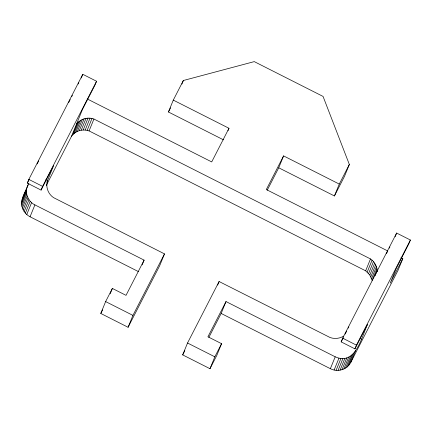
<?xml version="1.0" encoding="UTF-8"?>
<svg xmlns="http://www.w3.org/2000/svg" width="432" height="432" viewBox="0 0 432 432"><rect width="100%" height="100%" fill="white"/><g stroke="black" fill="none" stroke-linecap="round" stroke-linejoin="round"><path stroke-width="0.65" d="M138.65 271.712L30.051 216.778C25.942 214.623 22.766 210.74 21.859 206.156C20.471 197.91 26.347 190.571 28.874 183.13M142.166 264.886L144.104 260.129L34.9 204.887C27.691 201.442 24.176 192.008 27.994 184.842M45.83 179.474L47.628 180.382C45.355 186.635 48.065 194.022 53.573 197.64L164.5 253.897L159.646 265.783L128.083 327.278L100.78 313.465L105.629 301.579L112.374 288.441L126.025 295.342L144.104 260.129M377.222 271.766C377.411 266.69 374.668 261.754 370.499 258.935L93.928 119.027C87.723 116.737 80.147 118.892 76.367 124.394M46.899 182.169L53.692 165.526L41.078 190.091L27.313 183.125L28.831 179.41L82.787 74.293L96.557 81.259L95.04 84.974L82.431 109.539L71.518 136.28L46.445 185.123M21.865 200.367L26.714 188.482M21.6 202.284L26.455 190.399M21.6 204.223L26.449 192.337M21.859 206.156L26.708 194.27M22.372 208.046L27.221 196.155M23.134 209.855L27.983 197.969M24.127 211.561L28.976 199.676M25.337 213.133L30.191 201.247M81.275 78.008L82.787 74.293M26.746 214.542L31.595 202.651M30.051 216.778L34.9 204.887M41.078 190.091L42.595 186.376L96.557 81.259M46.364 185.35L46.85 184.162M71.518 136.28L72.733 134.773L77.582 122.888M72.733 134.773L74.142 133.434L78.991 121.549M74.142 133.434L75.719 132.295L80.573 120.404M75.719 132.295L77.447 131.366L82.296 119.48M77.447 131.366L79.288 130.669L84.137 118.784M79.288 130.669L81.211 130.216L86.06 118.33M81.211 130.216L83.187 130.01L88.036 118.125M83.187 130.01L85.18 130.059L90.029 118.174M85.18 130.059L87.151 130.361L92.005 118.476M87.151 130.361L89.073 130.912L93.928 119.027M223.533 139.865L168.437 111.996L173.286 100.105L183.352 80.509L254.259 61.619L323.06 96.422L349.337 164.473L344.488 176.359L334.427 195.961L278.732 167.789L283.586 155.903L339.277 184.075L334.427 195.961M181.894 84.073L183.352 80.509M110.192 293.787L112.374 288.441M128.083 327.278L132.932 315.387L164.5 253.897M228.01 130.658L228.982 128.282L173.286 100.105M401.015 257.677L402.818 258.59L390.209 283.154L396.274 268.299L408.883 243.734L410.4 240.019L396.635 233.053L342.673 338.17L341.156 341.885L354.926 348.851L367.535 324.286C361.708 336.82 355.525 366.142 335.21 356.8L226.006 301.563L207.927 336.776L221.578 343.683L216.729 355.568L209.984 368.707L182.682 354.893L187.531 343.008L219.1 281.518L330.145 337.549C334.514 339.098 339.552 338.629 343.499 336.166M217.647 285.082L219.1 281.518M208.899 337.322L221.157 313.448L226.006 301.563M209.984 368.707L214.834 356.821L221.578 343.683M376.963 268.537L372.114 280.422L369.846 275.017L365.65 270.821L370.499 258.935M367.227 272.041L372.076 260.156M368.636 273.451L373.486 261.56M402.818 258.59L397.969 270.475L350.757 362.453C347.134 369.738 337.435 372.443 330.361 368.69L335.21 356.8M369.846 275.017L374.695 263.131M370.84 276.723L375.689 264.838M334.12 370.03L338.974 358.144M371.601 278.537L376.45 266.652M336.096 370.332L340.945 358.447M375.041 275.816L377.222 270.47M338.089 370.381L342.938 358.495M340.065 370.175L344.914 358.29M395.118 236.768L396.635 233.053M341.987 369.722L346.837 357.836M343.829 369.025L348.678 357.14M345.551 368.096L350.406 356.211M347.134 366.957L351.983 355.072M354.926 348.851L356.438 345.136L410.4 240.019M348.543 365.618L353.392 353.732M350.757 362.453L355.606 350.568M27.313 183.125L29.16 179.534M37.152 163.955L38.691 160.958M68.661 102.573L70.2 99.576M71.739 96.579L72.355 95.386M78.197 84.002L78.813 82.804M23.144 196.733L25.288 192.548M168.437 111.996L170.57 107.838M100.78 313.465L102.622 309.879M228.982 128.282L211.712 161.919L87.237 98.95M283.586 155.903L266.317 189.54L387.785 250.987M182.682 354.893L184.826 350.719M267.219 190.21L278.732 167.789M339.277 184.075L349.337 164.473M341.156 341.885L343.31 337.689M345.152 334.098L346.691 331.101M348.23 328.104L348.845 326.905M386.505 253.546L387.736 251.149M389.275 248.152L389.891 246.953M89.073 130.912L365.65 270.821M360.272 338.537L361.471 339.142M28.831 179.41L42.595 186.376M342.673 338.17L356.438 345.136M221.157 313.448L330.361 368.69M105.629 301.579L132.932 315.387M187.531 343.008L214.834 356.821"/></g></svg>
